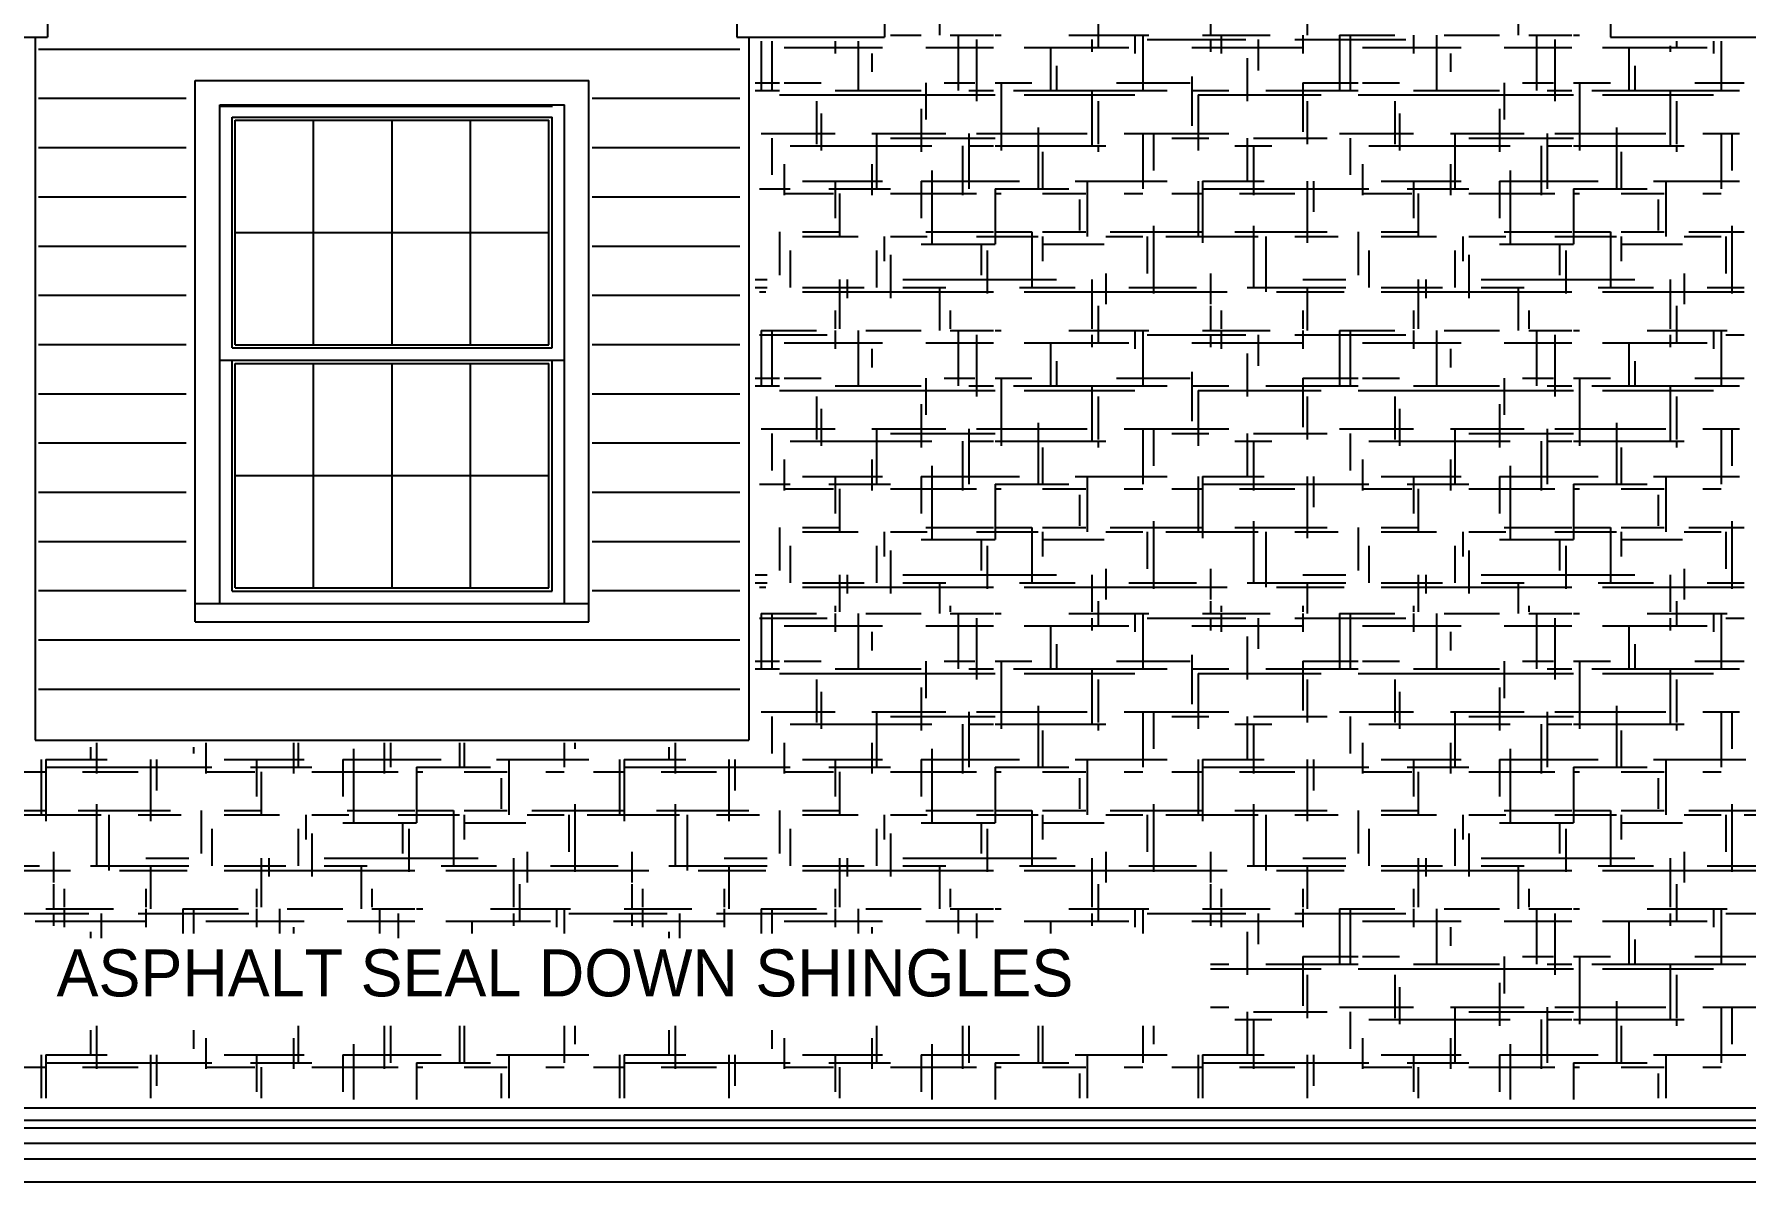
# Model space of a CAD drawing. Extents: x -68 to 403, y -1 to 301.
# Drawn here: x 140.3 to 279.4, y 154.1 to 247.4 of the extents above; entities that cross this region are included whole.
import ezdxf

# ---------------------------------------------------------------- set-up
doc = ezdxf.new("R2010")
doc.units = 0
for name, color, linetype in [('LAYER_12', 12, 'CONTINUOUS'), ('LAYER_14', 14, 'CONTINUOUS'), ('LAYER_15', 15, 'CONTINUOUS'), ('LAYER_2', 2, 'CONTINUOUS')]:
    doc.layers.add(name, color=color, linetype=linetype)

msp = doc.modelspace()

# ---------------------------------------------------------------- linework, layer by layer
at = {"layer": 'LAYER_14'}
for p, q in [((153.38, 199.62), (153.38, 243.62)), ((153.38, 243.62), (185.38, 243.62)), ((185.38, 199.62), (185.38, 243.62)), ((155.38, 201.12), (155.38, 241.62)), ((155.38, 241.62), (183.38, 241.62)), ((156.38, 221.88), (156.38, 240.62)), ((156.38, 240.62), (182.38, 240.62)), ((182.38, 221.88), (182.38, 240.62)), ((183.38, 201.12), (183.38, 241.62)), ((156.62, 222.12), (156.62, 240.38)), ((156.62, 240.38), (182.12, 240.38)), ((163, 222.12), (163, 240.38)), ((169.38, 222.12), (169.38, 240.38)), ((175.75, 222.12), (175.75, 240.38)), ((182.12, 222.12), (182.12, 240.38)), ((156.62, 231.25), (182.12, 231.25)), ((156.38, 221.88), (182.38, 221.88)), ((156.62, 222.12), (182.12, 222.12)), ((155.38, 220.88), (183.38, 220.88)), ((156.38, 202.12), (156.38, 220.88)), ((156.62, 202.38), (156.62, 220.62)), ((156.62, 220.62), (182.12, 220.62)), ((163, 202.38), (163, 220.62)), ((169.38, 202.38), (169.38, 220.62)), ((175.75, 202.38), (175.75, 220.62)), ((182.12, 202.38), (182.12, 220.62)), ((182.38, 202.12), (182.38, 220.88)), ((156.62, 211.5), (182.12, 211.5)), ((156.38, 202.12), (182.38, 202.12)), ((156.62, 202.38), (182.12, 202.38)), ((153.38, 201.12), (185.38, 201.12)), ((153.38, 199.62), (185.38, 199.62))]:
    msp.add_line(p, q, dxfattribs=at)
at = {"layer": 'LAYER_15'}
for p, q in [((213.87, 249.8), (213.87, 247.3)), ((243.74, 249.8), (243.74, 247.3)), ((260.87, 249.8), (260.87, 247.3)), ((226.74, 248.3), (226.74, 247.3)), ((235.87, 248.3), (235.87, 247.3)), ((140.64, 246.16), (164.64, 246.16)), ((164.64, 246.16), (188.64, 246.16)), ((188.64, 246.16), (197.64, 246.16)), ((199.37, 246.8), (199.37, 242.8)), ((200.24, 246.8), (200.24, 242.8)), ((201.24, 246.3), (209.24, 246.3)), ((205.37, 246.8), (205.37, 245.8)), ((207.24, 246.8), (207.24, 242.8)), ((209.87, 247.3), (212.37, 247.3)), ((212.74, 246.3), (218.24, 246.3)), ((214.74, 247.3), (218.24, 247.3)), ((215.37, 247.3), (215.37, 242.8)), ((216.87, 246.93), (216.87, 241.93)), ((218.37, 247.3), (218.87, 247.3)), ((220.74, 246.3), (229.24, 246.3)), ((222.87, 246.3), (222.87, 242.8)), ((224.37, 247.3), (230.87, 247.3)), ((226.24, 246.93), (226.24, 245.93)), ((226.74, 247.3), (226.74, 246.3)), ((229.74, 247.3), (229.74, 245.8)), ((230.37, 247.3), (230.37, 242.8)), ((230.74, 246.93), (238.74, 246.93)), ((234.37, 246.3), (243.37, 246.3)), ((235.24, 247.3), (240.74, 247.3)), ((235.87, 246.93), (235.87, 245.93)), ((236.74, 247.3), (236.74, 245.8)), ((239.74, 246.93), (239.74, 244.43)), ((242.74, 246.93), (251.74, 246.93)), ((243.37, 247.3), (243.37, 245.8)), ((246.37, 247.3), (250.87, 247.3)), ((246.37, 247.3), (246.37, 242.8)), ((247.24, 247.3), (247.24, 242.8)), ((248.24, 246.3), (256.24, 246.3)), ((252.37, 247.3), (252.37, 245.8)), ((254.24, 247.3), (254.24, 242.8)), ((254.87, 247.3), (259.37, 247.3)), ((259.74, 246.3), (265.24, 246.3)), ((261.74, 247.3), (265.24, 247.3)), ((262.37, 247.3), (262.37, 242.8)), ((263.87, 246.93), (263.87, 241.93)), ((265.37, 247.3), (265.87, 247.3)), ((267.74, 246.3), (276.24, 246.3)), ((269.87, 246.3), (269.87, 242.8)), ((273.24, 246.43), (273.24, 245.93)), ((273.74, 246.8), (273.74, 246.3)), ((276.74, 246.8), (276.74, 245.8)), ((277.37, 246.8), (277.37, 242.8)), ((208.37, 245.8), (208.37, 244.3)), ((223.37, 244.8), (223.37, 242.8)), ((238.87, 245.43), (238.87, 241.93)), ((255.37, 245.8), (255.37, 244.3)), ((270.37, 244.8), (270.37, 242.8)), ((198.87, 243.43), (200.87, 243.43)), ((201.24, 243.43), (204.24, 243.43)), ((212.74, 243.43), (212.74, 240.43)), ((214.24, 243.43), (216.74, 243.43)), ((218.37, 243.43), (221.37, 243.43)), ((218.87, 243.43), (218.87, 237.93)), ((228.24, 243.43), (234.24, 243.43)), ((234.37, 243.93), (234.37, 239.93)), ((243.37, 243.43), (247.87, 243.43)), ((243.37, 243.43), (243.37, 239.43)), ((248.24, 243.43), (251.24, 243.43)), ((259.74, 243.43), (259.74, 240.43)), ((261.24, 243.43), (263.74, 243.43)), ((265.37, 243.43), (268.37, 243.43)), ((265.87, 243.43), (265.87, 237.93)), ((275.24, 243.43), (279.24, 243.43)), ((140.64, 242.16), (152.64, 242.16)), ((185.64, 242.16), (188.64, 242.16)), ((188.64, 242.16), (197.64, 242.16)), ((198.87, 242.8), (200.87, 242.8)), ((200.87, 242.43), (218.37, 242.43)), ((205.37, 242.8), (212.37, 242.8)), ((216.24, 242.8), (218.24, 242.8)), ((219.87, 242.8), (232.37, 242.8)), ((220.74, 242.43), (229.74, 242.43)), ((226.24, 242.8), (226.24, 238.3)), ((234.37, 242.8), (237.37, 242.8)), ((234.87, 242.43), (244.87, 242.43)), ((234.87, 242.43), (234.87, 237.93)), ((240.37, 242.8), (247.87, 242.8)), ((247.87, 242.43), (265.37, 242.43)), ((252.37, 242.8), (259.37, 242.8)), ((263.24, 242.8), (265.24, 242.8)), ((266.87, 242.8), (278.87, 242.8)), ((267.74, 242.43), (276.74, 242.43)), ((273.24, 242.8), (273.24, 238.3)), ((155.42, 241.51), (182.42, 241.51)), ((203.87, 241.93), (203.87, 238.43)), ((204.24, 240.93), (204.24, 237.93)), ((212.37, 241.3), (212.37, 237.8)), ((226.74, 241.93), (226.74, 238.43)), ((243.74, 241.93), (243.74, 238.43)), ((250.87, 241.93), (250.87, 238.43)), ((251.24, 240.93), (251.24, 237.93)), ((259.37, 241.3), (259.37, 237.8)), ((273.74, 241.93), (273.74, 238.43)), ((199.37, 239.3), (205.37, 239.3)), ((208.37, 239.3), (214.37, 239.3)), ((208.74, 239.3), (208.74, 234.8)), ((216.24, 239.3), (216.24, 234.8)), ((216.87, 239.3), (218.37, 239.3)), ((218.37, 239.3), (225.87, 239.3)), ((221.87, 239.8), (221.87, 234.8)), ((228.87, 239.3), (237.37, 239.3)), ((230.37, 239.3), (230.37, 234.8)), ((231.24, 239.3), (231.24, 236.3)), ((246.37, 239.3), (252.37, 239.3)), ((255.37, 239.3), (261.37, 239.3)), ((255.74, 239.3), (255.74, 234.8)), ((263.24, 239.3), (263.24, 234.8)), ((263.87, 239.3), (265.37, 239.3)), ((265.37, 239.3), (272.87, 239.3)), ((268.87, 239.8), (268.87, 234.8)), ((275.87, 239.3), (278.87, 239.3)), ((277.37, 239.3), (277.37, 234.8)), ((278.24, 239.3), (278.24, 236.3)), ((140.64, 238.16), (152.64, 238.16)), ((185.64, 238.16), (188.64, 238.16)), ((188.64, 238.16), (197.64, 238.16)), ((200.24, 238.93), (200.24, 235.93)), ((201.74, 238.3), (213.24, 238.3)), ((209.87, 238.93), (218.37, 238.93)), ((215.74, 238.3), (215.74, 234.3)), ((216.24, 238.3), (218.24, 238.3)), ((218.37, 238.3), (227.37, 238.3)), ((222.24, 237.8), (222.24, 234.8)), ((226.74, 238.3), (226.74, 237.8)), ((232.74, 238.93), (235.74, 238.93)), ((237.87, 238.3), (240.87, 238.3)), ((238.87, 238.93), (238.87, 235.43)), ((239.37, 238.93), (245.37, 238.93)), ((239.37, 238.3), (239.37, 234.3)), ((247.24, 238.93), (247.24, 235.93)), ((248.74, 238.3), (260.24, 238.3)), ((256.87, 238.93), (265.37, 238.93)), ((262.74, 238.3), (262.74, 234.3)), ((263.24, 238.3), (265.24, 238.3)), ((265.37, 238.3), (274.37, 238.3)), ((269.24, 237.8), (269.24, 234.8)), ((273.74, 238.3), (273.74, 237.8)), ((201.24, 236.8), (201.24, 234.3)), ((208.37, 236.8), (208.37, 234.3)), ((248.24, 236.8), (248.24, 234.3)), ((255.37, 236.8), (255.37, 234.3)), ((202.74, 235.43), (209.24, 235.43)), ((205.37, 235.43), (205.37, 232.43)), ((212.37, 235.43), (218.37, 235.43)), ((212.37, 235.43), (212.37, 232.43)), ((213.24, 236.3), (213.24, 230.3)), ((218.37, 235.43), (220.37, 235.43)), ((224.87, 235.43), (232.37, 235.43)), ((225.87, 235.43), (225.87, 230.93)), ((234.87, 235.43), (234.87, 230.93)), ((235.24, 235.43), (240.24, 235.43)), ((235.24, 235.43), (235.24, 230.43)), ((243.74, 235.43), (243.74, 230.43)), ((244.24, 235.43), (244.24, 232.93)), ((249.74, 235.43), (256.24, 235.43)), ((252.37, 235.43), (252.37, 232.43)), ((259.37, 235.43), (265.37, 235.43)), ((259.37, 235.43), (259.37, 232.43)), ((260.24, 236.3), (260.24, 230.3)), ((265.37, 235.43), (267.37, 235.43)), ((271.87, 235.43), (278.87, 235.43)), ((272.87, 235.43), (272.87, 230.93)), ((140.64, 234.16), (152.64, 234.16)), ((185.64, 234.16), (188.64, 234.16)), ((188.64, 234.16), (197.64, 234.16)), ((199.24, 234.8), (201.74, 234.8)), ((201.24, 234.43), (205.24, 234.43)), ((204.87, 234.8), (209.87, 234.8)), ((205.74, 234.43), (205.74, 230.93)), ((209.87, 234.43), (216.87, 234.43)), ((218.37, 234.8), (224.37, 234.8)), ((218.37, 234.8), (218.37, 230.3)), ((218.37, 234.43), (218.87, 234.43)), ((222.24, 234.43), (225.74, 234.43)), ((225.24, 233.93), (225.24, 231.43)), ((228.87, 234.43), (230.37, 234.43)), ((232.74, 234.43), (235.24, 234.43)), ((235.24, 234.8), (248.74, 234.8)), ((238.24, 234.43), (242.74, 234.43)), ((248.24, 234.43), (252.24, 234.43)), ((251.87, 234.8), (256.87, 234.8)), ((252.74, 234.43), (252.74, 230.93)), ((256.87, 234.43), (263.87, 234.43)), ((265.37, 234.8), (271.37, 234.8)), ((265.37, 234.8), (265.37, 230.3)), ((265.37, 234.43), (265.87, 234.43)), ((269.24, 234.43), (272.74, 234.43)), ((272.24, 233.93), (272.24, 231.43)), ((275.87, 234.43), (277.37, 234.43)), ((200.87, 231.3), (200.87, 227.8)), ((202.74, 231.3), (205.74, 231.3)), ((202.74, 230.93), (207.24, 230.93)), ((209.37, 230.93), (209.37, 228.93)), ((209.87, 230.93), (212.87, 230.93)), ((212.74, 231.3), (218.24, 231.3)), ((216.87, 230.93), (218.37, 230.93)), ((218.37, 231.3), (221.37, 231.3)), ((218.37, 230.93), (221.87, 230.93)), ((221.37, 231.3), (221.37, 226.8)), ((222.24, 231.3), (225.74, 231.3)), ((222.24, 230.93), (222.24, 228.93)), ((227.37, 230.93), (230.37, 230.93)), ((227.74, 231.3), (235.24, 231.3)), ((230.74, 230.93), (230.74, 227.93)), ((231.24, 231.8), (231.24, 226.3)), ((232.24, 230.93), (239.74, 230.93)), ((237.87, 231.3), (245.37, 231.3)), ((239.37, 231.8), (239.37, 226.8)), ((240.37, 230.93), (240.37, 226.43)), ((242.74, 230.93), (246.24, 230.93)), ((247.87, 231.3), (247.87, 227.8)), ((249.74, 231.3), (252.74, 231.3)), ((249.74, 230.93), (254.24, 230.93)), ((256.37, 230.93), (256.37, 228.93)), ((256.87, 230.93), (259.87, 230.93)), ((259.74, 231.3), (265.24, 231.3)), ((263.87, 230.93), (265.37, 230.93)), ((265.37, 231.3), (268.37, 231.3)), ((265.37, 230.93), (268.87, 230.93)), ((268.37, 231.3), (268.37, 226.8)), ((269.24, 231.3), (272.74, 231.3)), ((269.24, 230.93), (269.24, 228.93)), ((274.37, 230.93), (277.37, 230.93)), ((274.74, 231.3), (279.24, 231.3)), ((277.74, 230.93), (277.74, 227.93)), ((278.24, 231.8), (278.24, 226.3)), ((140.64, 230.16), (152.64, 230.16)), ((140.64, 230.16), (152.64, 230.16)), ((185.64, 230.16), (188.64, 230.16)), ((185.64, 230.16), (188.64, 230.16)), ((188.64, 230.16), (197.64, 230.16)), ((188.64, 230.16), (197.64, 230.16)), ((201.74, 229.8), (201.74, 226.8)), ((208.74, 229.8), (208.74, 226.8)), ((212.37, 230.3), (218.37, 230.3)), ((217.24, 230.3), (217.24, 227.8)), ((217.74, 229.8), (217.74, 226.3)), ((222.24, 230.3), (227.24, 230.3)), ((248.74, 229.8), (248.74, 226.8)), ((255.74, 229.8), (255.74, 226.8)), ((259.37, 230.3), (265.37, 230.3)), ((264.24, 230.3), (264.24, 227.8)), ((264.74, 229.8), (264.74, 226.3)), ((269.24, 230.3), (274.24, 230.3)), ((209.87, 229.43), (209.87, 225.93)), ((256.87, 229.43), (256.87, 225.93)), ((198.87, 227.43), (199.87, 227.43)), ((198.87, 226.8), (199.87, 226.8)), ((202.74, 226.8), (207.74, 226.8)), ((205.74, 227.43), (205.74, 223.43)), ((206.37, 227.43), (206.37, 225.93)), ((210.87, 227.43), (218.37, 227.43)), ((210.87, 226.8), (214.37, 226.8)), ((213.87, 226.8), (213.87, 223.3)), ((218.37, 227.43), (223.37, 227.43)), ((220.37, 226.8), (224.87, 226.8)), ((226.24, 227.43), (226.24, 223.43)), ((227.37, 227.93), (227.37, 225.43)), ((229.24, 226.8), (234.74, 226.8)), ((235.87, 227.93), (235.87, 225.43)), ((238.87, 226.8), (246.87, 226.8)), ((243.37, 227.43), (246.87, 227.43)), ((243.74, 226.8), (243.74, 223.3)), ((249.74, 226.8), (254.74, 226.8)), ((252.74, 227.43), (252.74, 223.43)), ((253.37, 227.43), (253.37, 225.93)), ((257.87, 227.43), (265.37, 227.43)), ((257.87, 226.8), (261.37, 226.8)), ((260.87, 226.8), (260.87, 223.3)), ((265.37, 227.43), (270.37, 227.43)), ((267.37, 226.8), (271.87, 226.8)), ((273.24, 227.43), (273.24, 223.43)), ((274.37, 227.93), (274.37, 225.43)), ((276.24, 226.8), (279.24, 226.8)), ((140.64, 226.16), (152.64, 226.16)), ((185.64, 226.16), (188.64, 226.16)), ((188.64, 226.16), (197.64, 226.16)), ((199.24, 226.43), (199.74, 226.43)), ((202.74, 226.43), (218.24, 226.43)), ((220.74, 226.43), (237.24, 226.43)), ((226.74, 225.3), (226.74, 223.3)), ((235.87, 225.3), (235.87, 223.3)), ((241.24, 226.43), (246.74, 226.43)), ((249.74, 226.43), (265.24, 226.43)), ((267.74, 226.43), (279.24, 226.43)), ((273.74, 225.3), (273.74, 223.3)), ((205.37, 224.93), (205.37, 223.43)), ((214.74, 224.93), (214.74, 223.43)), ((236.74, 224.93), (236.74, 223.43)), ((243.37, 224.93), (243.37, 223.43)), ((252.37, 224.93), (252.37, 223.43)), ((261.74, 224.93), (261.74, 223.43)), ((199.24, 222.93), (204.74, 222.93)), ((199.37, 223.3), (203.87, 223.3)), ((199.37, 223.3), (199.37, 218.8)), ((200.24, 223.3), (200.24, 218.8)), ((205.37, 223.3), (205.37, 221.8)), ((207.24, 223.3), (207.24, 218.8)), ((207.87, 223.3), (212.37, 223.3)), ((214.74, 223.3), (218.24, 223.3)), ((215.37, 223.3), (215.37, 218.8)), ((216.87, 222.93), (216.87, 217.93)), ((218.37, 223.3), (218.87, 223.3)), ((224.37, 223.3), (230.87, 223.3)), ((226.24, 222.93), (226.24, 221.93)), ((226.74, 223.3), (226.74, 222.3)), ((229.74, 223.3), (229.74, 221.8)), ((230.37, 223.3), (230.37, 218.8)), ((230.74, 222.93), (238.74, 222.93)), ((235.24, 223.3), (240.74, 223.3)), ((235.87, 222.93), (235.87, 221.93)), ((236.74, 223.3), (236.74, 221.8)), ((239.74, 222.93), (239.74, 220.43)), ((242.74, 222.93), (251.74, 222.93)), ((243.37, 223.3), (243.37, 221.8)), ((246.37, 223.3), (250.87, 223.3)), ((246.37, 223.3), (246.37, 218.8)), ((247.24, 223.3), (247.24, 218.8)), ((252.37, 223.3), (252.37, 221.8)), ((254.24, 223.3), (254.24, 218.8)), ((254.87, 223.3), (259.37, 223.3)), ((261.74, 223.3), (265.24, 223.3)), ((262.37, 223.3), (262.37, 218.8)), ((263.87, 222.93), (263.87, 217.93)), ((265.37, 223.3), (265.87, 223.3)), ((271.37, 223.3), (277.87, 223.3)), ((273.24, 222.93), (273.24, 221.93)), ((273.74, 223.3), (273.74, 222.3)), ((276.74, 223.3), (276.74, 221.8)), ((277.37, 223.3), (277.37, 218.8)), ((277.74, 222.93), (279.24, 222.93)), ((140.64, 222.16), (152.64, 222.16)), ((185.64, 222.16), (188.64, 222.16)), ((188.64, 222.16), (197.64, 222.16)), ((201.24, 222.3), (209.24, 222.3)), ((208.37, 221.8), (208.37, 220.3)), ((212.74, 222.3), (218.24, 222.3)), ((220.74, 222.3), (229.24, 222.3)), ((222.87, 222.3), (222.87, 218.8)), ((234.37, 222.3), (243.37, 222.3)), ((238.87, 221.43), (238.87, 217.93)), ((248.24, 222.3), (256.24, 222.3)), ((255.37, 221.8), (255.37, 220.3)), ((259.74, 222.3), (265.24, 222.3)), ((267.74, 222.3), (276.24, 222.3)), ((269.87, 222.3), (269.87, 218.8)), ((223.37, 220.8), (223.37, 218.8)), ((234.37, 219.93), (234.37, 215.93)), ((270.37, 220.8), (270.37, 218.8)), ((198.87, 219.43), (200.87, 219.43)), ((198.87, 218.8), (200.87, 218.8)), ((200.87, 218.43), (218.37, 218.43)), ((201.24, 219.43), (204.24, 219.43)), ((205.37, 218.8), (212.37, 218.8)), ((212.74, 219.43), (212.74, 216.43)), ((214.24, 219.43), (216.74, 219.43)), ((216.24, 218.8), (218.24, 218.8)), ((218.37, 219.43), (221.37, 219.43)), ((218.87, 219.43), (218.87, 213.93)), ((219.87, 218.8), (232.37, 218.8)), ((220.74, 218.43), (229.74, 218.43)), ((226.24, 218.8), (226.24, 214.3)), ((228.24, 219.43), (234.24, 219.43)), ((234.37, 218.8), (237.37, 218.8)), ((234.87, 218.43), (244.87, 218.43)), ((234.87, 218.43), (234.87, 213.93)), ((240.37, 218.8), (247.87, 218.8)), ((243.37, 219.43), (247.87, 219.43)), ((243.37, 219.43), (243.37, 215.43)), ((247.87, 218.43), (265.37, 218.43)), ((248.24, 219.43), (251.24, 219.43)), ((252.37, 218.8), (259.37, 218.8)), ((259.74, 219.43), (259.74, 216.43)), ((261.24, 219.43), (263.74, 219.43)), ((263.24, 218.8), (265.24, 218.8)), ((265.37, 219.43), (268.37, 219.43)), ((265.87, 219.43), (265.87, 213.93)), ((266.87, 218.8), (278.87, 218.8)), ((267.74, 218.43), (276.74, 218.43)), ((273.24, 218.8), (273.24, 214.3)), ((275.24, 219.43), (279.24, 219.43)), ((140.64, 218.16), (152.64, 218.16)), ((185.64, 218.16), (188.64, 218.16)), ((188.64, 218.16), (197.64, 218.16)), ((203.87, 217.93), (203.87, 214.43)), ((212.37, 217.3), (212.37, 213.8)), ((226.74, 217.93), (226.74, 214.43)), ((243.74, 217.93), (243.74, 214.43)), ((250.87, 217.93), (250.87, 214.43)), ((259.37, 217.3), (259.37, 213.8)), ((273.74, 217.93), (273.74, 214.43)), ((204.24, 216.93), (204.24, 213.93)), ((221.87, 215.8), (221.87, 210.8)), ((251.24, 216.93), (251.24, 213.93)), ((268.87, 215.8), (268.87, 210.8)), ((140.64, 214.16), (152.64, 214.16)), ((185.64, 214.16), (188.64, 214.16)), ((188.64, 214.16), (197.64, 214.16)), ((199.37, 215.3), (205.37, 215.3)), ((200.24, 214.93), (200.24, 211.93)), ((201.74, 214.3), (213.24, 214.3)), ((208.37, 215.3), (214.37, 215.3)), ((208.74, 215.3), (208.74, 210.8)), ((209.87, 214.93), (218.37, 214.93)), ((215.74, 214.3), (215.74, 210.3)), ((216.24, 215.3), (216.24, 210.8)), ((216.24, 214.3), (218.24, 214.3)), ((216.87, 215.3), (218.37, 215.3)), ((218.37, 215.3), (225.87, 215.3)), ((218.37, 214.3), (227.37, 214.3)), ((226.74, 214.3), (226.74, 213.8)), ((228.87, 215.3), (237.37, 215.3)), ((230.37, 215.3), (230.37, 210.8)), ((231.24, 215.3), (231.24, 212.3)), ((232.74, 214.93), (235.74, 214.93)), ((237.87, 214.3), (240.87, 214.3)), ((238.87, 214.93), (238.87, 211.43)), ((239.37, 214.93), (245.37, 214.93)), ((239.37, 214.3), (239.37, 210.3)), ((246.37, 215.3), (252.37, 215.3)), ((247.24, 214.93), (247.24, 211.93)), ((248.74, 214.3), (260.24, 214.3)), ((255.37, 215.3), (261.37, 215.3)), ((255.74, 215.3), (255.74, 210.8)), ((256.87, 214.93), (265.37, 214.93)), ((262.74, 214.3), (262.74, 210.3)), ((263.24, 215.3), (263.24, 210.8)), ((263.24, 214.3), (265.24, 214.3)), ((263.87, 215.3), (265.37, 215.3)), ((265.37, 215.3), (272.87, 215.3)), ((265.37, 214.3), (274.37, 214.3)), ((273.74, 214.3), (273.74, 213.8)), ((275.87, 215.3), (278.87, 215.3)), ((277.37, 215.3), (277.37, 210.8)), ((278.24, 215.3), (278.24, 212.3)), ((201.24, 212.8), (201.24, 210.3)), ((208.37, 212.8), (208.37, 210.3)), ((222.24, 213.8), (222.24, 210.8)), ((248.24, 212.8), (248.24, 210.3)), ((255.37, 212.8), (255.37, 210.3)), ((269.24, 213.8), (269.24, 210.8)), ((202.74, 211.43), (209.24, 211.43)), ((205.37, 211.43), (205.37, 208.43)), ((212.37, 211.43), (218.37, 211.43)), ((212.37, 211.43), (212.37, 208.43)), ((213.24, 212.3), (213.24, 206.3)), ((218.37, 211.43), (220.37, 211.43)), ((224.87, 211.43), (232.37, 211.43)), ((225.87, 211.43), (225.87, 206.93)), ((234.87, 211.43), (234.87, 206.93)), ((235.24, 211.43), (240.24, 211.43)), ((235.24, 211.43), (235.24, 206.43)), ((243.74, 211.43), (243.74, 206.43)), ((244.24, 211.43), (244.24, 208.93)), ((249.74, 211.43), (256.24, 211.43)), ((252.37, 211.43), (252.37, 208.43)), ((259.37, 211.43), (265.37, 211.43)), ((259.37, 211.43), (259.37, 208.43)), ((260.24, 212.3), (260.24, 206.3)), ((265.37, 211.43), (267.37, 211.43)), ((271.87, 211.43), (278.87, 211.43)), ((272.87, 211.43), (272.87, 206.93)), ((140.64, 210.16), (152.64, 210.16)), ((185.64, 210.16), (188.64, 210.16)), ((188.64, 210.16), (197.64, 210.16)), ((199.24, 210.8), (201.74, 210.8)), ((201.24, 210.43), (205.24, 210.43)), ((204.87, 210.8), (209.87, 210.8)), ((205.74, 210.43), (205.74, 206.93)), ((209.87, 210.43), (216.87, 210.43)), ((218.37, 210.8), (224.37, 210.8)), ((218.37, 210.8), (218.37, 206.3)), ((218.37, 210.43), (218.87, 210.43)), ((222.24, 210.43), (225.74, 210.43)), ((228.87, 210.43), (230.37, 210.43)), ((232.74, 210.43), (235.24, 210.43)), ((235.24, 210.8), (248.74, 210.8)), ((238.24, 210.43), (242.74, 210.43)), ((248.24, 210.43), (252.24, 210.43)), ((251.87, 210.8), (256.87, 210.8)), ((252.74, 210.43), (252.74, 206.93)), ((256.87, 210.43), (263.87, 210.43)), ((265.37, 210.8), (271.37, 210.8)), ((265.37, 210.8), (265.37, 206.3)), ((265.37, 210.43), (265.87, 210.43)), ((269.24, 210.43), (272.74, 210.43)), ((275.87, 210.43), (277.37, 210.43)), ((225.24, 209.93), (225.24, 207.43)), ((272.24, 209.93), (272.24, 207.43)), ((200.87, 207.3), (200.87, 203.8)), ((202.74, 207.3), (205.74, 207.3)), ((212.74, 207.3), (218.24, 207.3)), ((218.37, 207.3), (221.37, 207.3)), ((221.37, 207.3), (221.37, 202.8)), ((222.24, 207.3), (225.74, 207.3)), ((227.74, 207.3), (235.24, 207.3)), ((231.24, 207.8), (231.24, 202.3)), ((237.87, 207.3), (245.37, 207.3)), ((239.37, 207.8), (239.37, 202.8)), ((247.87, 207.3), (247.87, 203.8)), ((249.74, 207.3), (252.74, 207.3)), ((259.74, 207.3), (265.24, 207.3)), ((265.37, 207.3), (268.37, 207.3)), ((268.37, 207.3), (268.37, 202.8)), ((269.24, 207.3), (272.74, 207.3)), ((274.74, 207.3), (279.24, 207.3)), ((278.24, 207.8), (278.24, 202.3)), ((140.64, 206.16), (152.64, 206.16)), ((140.64, 206.16), (152.64, 206.16)), ((185.64, 206.16), (188.64, 206.16)), ((185.64, 206.16), (188.64, 206.16)), ((188.64, 206.16), (197.64, 206.16)), ((188.64, 206.16), (197.64, 206.16)), ((202.74, 206.93), (207.24, 206.93)), ((209.37, 206.93), (209.37, 204.93)), ((209.87, 206.93), (212.87, 206.93)), ((212.37, 206.3), (218.37, 206.3)), ((216.87, 206.93), (218.37, 206.93)), ((217.24, 206.3), (217.24, 203.8)), ((218.37, 206.93), (221.87, 206.93)), ((222.24, 206.93), (222.24, 204.93)), ((222.24, 206.3), (227.24, 206.3)), ((227.37, 206.93), (230.37, 206.93)), ((230.74, 206.93), (230.74, 203.93)), ((232.24, 206.93), (239.74, 206.93)), ((240.37, 206.93), (240.37, 202.43)), ((242.74, 206.93), (246.24, 206.93)), ((249.74, 206.93), (254.24, 206.93)), ((256.37, 206.93), (256.37, 204.93)), ((256.87, 206.93), (259.87, 206.93)), ((259.37, 206.3), (265.37, 206.3)), ((263.87, 206.93), (265.37, 206.93)), ((264.24, 206.3), (264.24, 203.8)), ((265.37, 206.93), (268.87, 206.93)), ((269.24, 206.93), (269.24, 204.93)), ((269.24, 206.3), (274.24, 206.3)), ((274.37, 206.93), (277.37, 206.93)), ((277.74, 206.93), (277.74, 203.93)), ((201.74, 205.8), (201.74, 202.8)), ((208.74, 205.8), (208.74, 202.8)), ((209.87, 205.43), (209.87, 201.93)), ((217.74, 205.8), (217.74, 202.3)), ((248.74, 205.8), (248.74, 202.8)), ((255.74, 205.8), (255.74, 202.8)), ((256.87, 205.43), (256.87, 201.93)), ((264.74, 205.8), (264.74, 202.3)), ((198.87, 203.43), (199.87, 203.43)), ((205.74, 203.43), (205.74, 200.43)), ((206.37, 203.43), (206.37, 201.93)), ((210.87, 203.43), (218.37, 203.43)), ((218.37, 203.43), (223.37, 203.43)), ((226.24, 203.43), (226.24, 200.43)), ((227.37, 203.93), (227.37, 201.43)), ((235.87, 203.93), (235.87, 201.43)), ((243.37, 203.43), (246.87, 203.43)), ((252.74, 203.43), (252.74, 200.43)), ((253.37, 203.43), (253.37, 201.93)), ((257.87, 203.43), (265.37, 203.43)), ((265.37, 203.43), (270.37, 203.43)), ((273.24, 203.43), (273.24, 200.43)), ((274.37, 203.93), (274.37, 201.43)), ((140.64, 202.16), (152.64, 202.16)), ((185.64, 202.16), (188.64, 202.16)), ((188.64, 202.16), (197.64, 202.16)), ((198.87, 202.8), (199.87, 202.8)), ((199.24, 202.43), (199.74, 202.43)), ((202.74, 202.8), (207.74, 202.8)), ((202.74, 202.43), (218.24, 202.43)), ((210.87, 202.8), (214.37, 202.8)), ((213.87, 202.8), (213.87, 200.3)), ((220.37, 202.8), (224.87, 202.8)), ((220.74, 202.43), (237.24, 202.43)), ((229.24, 202.8), (234.74, 202.8)), ((238.87, 202.8), (246.87, 202.8)), ((241.24, 202.43), (246.74, 202.43)), ((243.74, 202.8), (243.74, 200.3)), ((249.74, 202.8), (254.74, 202.8)), ((249.74, 202.43), (265.24, 202.43)), ((257.87, 202.8), (261.37, 202.8)), ((260.87, 202.8), (260.87, 200.3)), ((267.37, 202.8), (271.87, 202.8)), ((267.74, 202.43), (279.24, 202.43)), ((276.24, 202.8), (279.24, 202.8)), ((199.37, 200.3), (203.87, 200.3)), ((199.37, 200.3), (199.37, 195.8)), ((200.24, 200.3), (200.24, 195.8)), ((205.37, 200.93), (205.37, 200.43)), ((205.37, 200.3), (205.37, 198.8)), ((207.24, 200.3), (207.24, 195.8)), ((207.87, 200.3), (212.37, 200.3)), ((214.74, 200.93), (214.74, 200.43)), ((214.74, 200.3), (218.24, 200.3)), ((215.37, 200.3), (215.37, 195.8)), ((218.37, 200.3), (218.87, 200.3)), ((224.37, 200.3), (230.87, 200.3)), ((226.74, 201.3), (226.74, 200.3)), ((226.74, 200.3), (226.74, 199.3)), ((229.74, 200.3), (229.74, 198.8)), ((230.37, 200.3), (230.37, 195.8)), ((235.24, 200.3), (240.74, 200.3)), ((235.87, 201.3), (235.87, 200.3)), ((236.74, 200.93), (236.74, 200.43)), ((236.74, 200.3), (236.74, 198.8)), ((243.37, 200.93), (243.37, 200.43)), ((243.37, 200.3), (243.37, 198.8)), ((246.37, 200.3), (250.87, 200.3)), ((246.37, 200.3), (246.37, 195.8)), ((247.24, 200.3), (247.24, 195.8)), ((252.37, 200.93), (252.37, 200.43)), ((252.37, 200.3), (252.37, 198.8)), ((254.24, 200.3), (254.24, 195.8)), ((254.87, 200.3), (259.37, 200.3)), ((261.74, 200.93), (261.74, 200.43)), ((261.74, 200.3), (265.24, 200.3)), ((262.37, 200.3), (262.37, 195.8)), ((265.37, 200.3), (265.87, 200.3)), ((271.37, 200.3), (277.87, 200.3)), ((273.74, 201.3), (273.74, 200.3)), ((273.74, 200.3), (273.74, 199.3)), ((276.74, 200.3), (276.74, 198.8)), ((277.37, 200.3), (277.37, 195.8)), ((199.24, 199.93), (204.74, 199.93)), ((201.24, 199.3), (209.24, 199.3)), ((212.74, 199.3), (218.24, 199.3)), ((216.87, 199.93), (216.87, 194.93)), ((220.74, 199.3), (229.24, 199.3)), ((222.87, 199.3), (222.87, 195.8)), ((226.24, 199.93), (226.24, 198.93)), ((230.74, 199.93), (238.74, 199.93)), ((234.37, 199.3), (243.37, 199.3)), ((235.87, 199.93), (235.87, 198.93)), ((239.74, 199.93), (239.74, 197.43)), ((242.74, 199.93), (251.74, 199.93)), ((248.24, 199.3), (256.24, 199.3)), ((259.74, 199.3), (265.24, 199.3)), ((263.87, 199.93), (263.87, 194.93)), ((267.74, 199.3), (276.24, 199.3)), ((269.87, 199.3), (269.87, 195.8)), ((273.24, 199.93), (273.24, 198.93)), ((277.74, 199.93), (279.24, 199.93)), ((140.64, 198.16), (164.64, 198.16)), ((164.64, 198.16), (188.64, 198.16)), ((188.64, 198.16), (197.64, 198.16)), ((208.37, 198.8), (208.37, 197.3)), ((223.37, 197.8), (223.37, 195.8)), ((238.87, 198.43), (238.87, 194.93)), ((255.37, 198.8), (255.37, 197.3)), ((270.37, 197.8), (270.37, 195.8)), ((198.87, 196.43), (200.87, 196.43)), ((201.24, 196.43), (204.24, 196.43)), ((212.74, 196.43), (212.74, 193.43)), ((214.24, 196.43), (216.74, 196.43)), ((218.37, 196.43), (221.37, 196.43)), ((218.87, 196.43), (218.87, 190.93)), ((228.24, 196.43), (234.24, 196.43)), ((234.37, 196.93), (234.37, 192.93)), ((243.37, 196.43), (247.87, 196.43)), ((243.37, 196.43), (243.37, 192.43)), ((248.24, 196.43), (251.24, 196.43)), ((259.74, 196.43), (259.74, 193.43)), ((261.24, 196.43), (263.74, 196.43)), ((265.37, 196.43), (268.37, 196.43)), ((265.87, 196.43), (265.87, 190.93)), ((275.24, 196.43), (279.24, 196.43)), ((198.87, 195.8), (200.87, 195.8)), ((200.87, 195.43), (218.37, 195.43)), ((203.87, 194.93), (203.87, 191.43)), ((205.37, 195.8), (212.37, 195.8)), ((216.24, 195.8), (218.24, 195.8)), ((219.87, 195.8), (232.37, 195.8)), ((220.74, 195.43), (229.74, 195.43)), ((226.24, 195.8), (226.24, 191.3)), ((226.74, 194.93), (226.74, 191.43)), ((234.37, 195.8), (237.37, 195.8)), ((234.87, 195.43), (244.87, 195.43)), ((234.87, 195.43), (234.87, 190.93)), ((240.37, 195.8), (247.87, 195.8)), ((243.74, 194.93), (243.74, 191.43)), ((247.87, 195.43), (265.37, 195.43)), ((250.87, 194.93), (250.87, 191.43)), ((252.37, 195.8), (259.37, 195.8)), ((263.24, 195.8), (265.24, 195.8)), ((266.87, 195.8), (278.87, 195.8)), ((267.74, 195.43), (276.74, 195.43)), ((273.24, 195.8), (273.24, 191.3)), ((273.74, 194.93), (273.74, 191.43)), ((140.64, 194.16), (164.64, 194.16)), ((164.64, 194.16), (188.64, 194.16)), ((188.64, 194.16), (197.64, 194.16)), ((204.24, 193.93), (204.24, 190.93)), ((212.37, 194.3), (212.37, 190.8)), ((251.24, 193.93), (251.24, 190.93)), ((259.37, 194.3), (259.37, 190.8)), ((199.37, 192.3), (205.37, 192.3)), ((200.24, 191.93), (200.24, 188.93)), ((208.37, 192.3), (214.37, 192.3)), ((208.74, 192.3), (208.74, 187.8)), ((209.87, 191.93), (218.37, 191.93)), ((216.24, 192.3), (216.24, 187.8)), ((216.87, 192.3), (218.37, 192.3)), ((218.37, 192.3), (225.87, 192.3)), ((221.87, 192.8), (221.87, 187.8)), ((228.87, 192.3), (237.37, 192.3)), ((230.37, 192.3), (230.37, 187.8)), ((231.24, 192.3), (231.24, 189.3)), ((232.74, 191.93), (235.74, 191.93)), ((238.87, 191.93), (238.87, 188.43)), ((239.37, 191.93), (245.37, 191.93)), ((246.37, 192.3), (252.37, 192.3)), ((247.24, 191.93), (247.24, 188.93)), ((255.37, 192.3), (261.37, 192.3)), ((255.74, 192.3), (255.74, 187.8)), ((256.87, 191.93), (265.37, 191.93)), ((263.24, 192.3), (263.24, 187.8)), ((263.87, 192.3), (265.37, 192.3)), ((265.37, 192.3), (272.87, 192.3)), ((268.87, 192.8), (268.87, 187.8)), ((275.87, 192.3), (278.87, 192.3)), ((277.37, 192.3), (277.37, 187.8)), ((278.24, 192.3), (278.24, 189.3)), ((201.74, 191.3), (213.24, 191.3)), ((215.74, 191.3), (215.74, 187.3)), ((216.24, 191.3), (218.24, 191.3)), ((218.37, 191.3), (227.37, 191.3)), ((222.24, 190.8), (222.24, 187.8)), ((226.74, 191.3), (226.74, 190.8)), ((237.87, 191.3), (240.87, 191.3)), ((239.37, 191.3), (239.37, 187.3)), ((248.74, 191.3), (260.24, 191.3)), ((262.74, 191.3), (262.74, 187.3)), ((263.24, 191.3), (265.24, 191.3)), ((265.37, 191.3), (274.37, 191.3)), ((269.24, 190.8), (269.24, 187.8)), ((273.74, 191.3), (273.74, 190.8)), ((144.87, 189.43), (144.87, 188.43)), ((145.37, 189.8), (145.37, 187.3)), ((153.24, 189.43), (153.24, 188.93)), ((154.24, 189.8), (154.24, 187.3)), ((161.37, 189.8), (161.37, 187.3)), ((161.74, 189.8), (161.74, 187.8)), ((166.24, 189.3), (166.24, 183.3)), ((168.74, 189.8), (168.74, 187.3)), ((169.24, 189.8), (169.24, 187.8)), ((174.87, 189.8), (174.87, 187.8)), ((175.24, 189.8), (175.24, 187.8)), ((183.37, 189.8), (183.37, 187.8)), ((184.24, 189.8), (184.24, 189.3)), ((191.87, 189.43), (191.87, 188.43)), ((192.37, 189.8), (192.37, 187.3)), ((201.24, 189.8), (201.24, 187.3)), ((208.37, 189.8), (208.37, 187.3)), ((213.24, 189.3), (213.24, 183.3)), ((248.24, 189.8), (248.24, 187.3)), ((255.37, 189.8), (255.37, 187.3)), ((260.24, 189.3), (260.24, 183.3)), ((140.87, 188.43), (140.87, 183.93)), ((141.24, 188.43), (146.24, 188.43)), ((141.24, 188.43), (141.24, 183.43)), ((141.24, 187.8), (154.74, 187.8)), ((149.74, 188.43), (149.74, 183.43)), ((150.24, 188.43), (150.24, 185.93)), ((155.74, 188.43), (162.24, 188.43)), ((157.87, 187.8), (162.87, 187.8)), ((158.37, 188.43), (158.37, 185.43)), ((165.37, 188.43), (171.37, 188.43)), ((165.37, 188.43), (165.37, 185.43)), ((171.37, 188.43), (173.37, 188.43)), ((171.37, 187.8), (177.37, 187.8)), ((171.37, 187.8), (171.37, 183.3)), ((177.87, 188.43), (185.37, 188.43)), ((178.87, 188.43), (178.87, 183.93)), ((187.87, 188.43), (187.87, 183.93)), ((188.24, 188.43), (193.24, 188.43)), ((188.24, 188.43), (188.24, 183.43)), ((188.24, 187.8), (201.74, 187.8)), ((196.74, 188.43), (196.74, 183.43)), ((197.24, 188.43), (197.24, 185.93)), ((202.74, 188.43), (209.24, 188.43)), ((204.87, 187.8), (209.87, 187.8)), ((205.37, 188.43), (205.37, 185.43)), ((212.37, 188.43), (218.37, 188.43)), ((212.37, 188.43), (212.37, 185.43)), ((218.37, 188.43), (220.37, 188.43)), ((218.37, 187.8), (224.37, 187.8)), ((218.37, 187.8), (218.37, 183.3)), ((224.87, 188.43), (232.37, 188.43)), ((225.87, 188.43), (225.87, 183.93)), ((234.87, 188.43), (234.87, 183.93)), ((235.24, 188.43), (240.24, 188.43)), ((235.24, 188.43), (235.24, 183.43)), ((235.24, 187.8), (248.74, 187.8)), ((243.74, 188.43), (243.74, 183.43)), ((244.24, 188.43), (244.24, 185.93)), ((249.74, 188.43), (256.24, 188.43)), ((251.87, 187.8), (256.87, 187.8)), ((252.37, 188.43), (252.37, 185.43)), ((259.37, 188.43), (265.37, 188.43)), ((259.37, 188.43), (259.37, 185.43)), ((265.37, 188.43), (267.37, 188.43)), ((265.37, 187.8), (271.37, 187.8)), ((265.37, 187.8), (265.37, 183.3)), ((271.87, 188.43), (279.37, 188.43)), ((272.87, 188.43), (272.87, 183.93)), ((138.74, 187.43), (141.24, 187.43)), ((144.24, 187.43), (148.74, 187.43)), ((154.24, 187.43), (158.24, 187.43)), ((158.74, 187.43), (158.74, 183.93)), ((162.87, 187.43), (169.87, 187.43)), ((171.37, 187.43), (171.87, 187.43)), ((175.24, 187.43), (178.74, 187.43)), ((178.24, 186.93), (178.24, 184.43)), ((181.87, 187.43), (183.37, 187.43)), ((185.74, 187.43), (188.24, 187.43)), ((191.24, 187.43), (195.74, 187.43)), ((201.24, 187.43), (205.24, 187.43)), ((205.74, 187.43), (205.74, 183.93)), ((209.87, 187.43), (216.87, 187.43)), ((218.37, 187.43), (218.87, 187.43)), ((222.24, 187.43), (225.74, 187.43)), ((225.24, 186.93), (225.24, 184.43)), ((228.87, 187.43), (230.37, 187.43)), ((232.74, 187.43), (235.24, 187.43)), ((238.24, 187.43), (242.74, 187.43)), ((248.24, 187.43), (252.24, 187.43)), ((252.74, 187.43), (252.74, 183.93)), ((256.87, 187.43), (263.87, 187.43)), ((265.37, 187.43), (265.87, 187.43)), ((269.24, 187.43), (272.74, 187.43)), ((272.24, 186.93), (272.24, 184.43)), ((275.87, 187.43), (277.37, 187.43)), ((133.74, 184.3), (141.24, 184.3)), ((138.24, 183.93), (145.74, 183.93)), ((143.87, 184.3), (151.37, 184.3)), ((145.37, 184.8), (145.37, 179.8)), ((146.37, 183.93), (146.37, 179.43)), ((148.74, 183.93), (152.24, 183.93)), ((153.87, 184.3), (153.87, 180.8)), ((155.74, 184.3), (158.74, 184.3)), ((155.74, 183.93), (160.24, 183.93)), ((162.37, 183.93), (162.37, 181.93)), ((162.87, 183.93), (165.87, 183.93)), ((165.74, 184.3), (171.24, 184.3)), ((169.87, 183.93), (171.37, 183.93)), ((171.37, 184.3), (174.37, 184.3)), ((171.37, 183.93), (174.87, 183.93)), ((174.37, 184.3), (174.37, 179.8)), ((175.24, 184.3), (178.74, 184.3)), ((175.24, 183.93), (175.24, 181.93)), ((180.37, 183.93), (183.37, 183.93)), ((180.74, 184.3), (188.24, 184.3)), ((183.74, 183.93), (183.74, 180.93)), ((184.24, 184.8), (184.24, 179.3)), ((185.24, 183.93), (192.74, 183.93)), ((190.87, 184.3), (198.37, 184.3)), ((192.37, 184.8), (192.37, 179.8)), ((193.37, 183.93), (193.37, 179.43)), ((195.74, 183.93), (199.24, 183.93)), ((200.87, 184.3), (200.87, 180.8)), ((202.74, 184.3), (205.74, 184.3)), ((202.74, 183.93), (207.24, 183.93)), ((209.37, 183.93), (209.37, 181.93)), ((209.87, 183.93), (212.87, 183.93)), ((212.74, 184.3), (218.24, 184.3)), ((216.87, 183.93), (218.37, 183.93)), ((218.37, 184.3), (221.37, 184.3)), ((218.37, 183.93), (221.87, 183.93)), ((221.37, 184.3), (221.37, 179.8)), ((222.24, 184.3), (225.74, 184.3)), ((222.24, 183.93), (222.24, 181.93)), ((227.37, 183.93), (230.37, 183.93)), ((227.74, 184.3), (235.24, 184.3)), ((230.74, 183.93), (230.74, 180.93)), ((231.24, 184.8), (231.24, 179.3)), ((232.24, 183.93), (239.74, 183.93)), ((237.87, 184.3), (245.37, 184.3)), ((239.37, 184.8), (239.37, 179.8)), ((240.37, 183.93), (240.37, 179.43)), ((242.74, 183.93), (246.24, 183.93)), ((247.87, 184.3), (247.87, 180.8)), ((249.74, 184.3), (252.74, 184.3)), ((249.74, 183.93), (254.24, 183.93)), ((256.37, 183.93), (256.37, 181.93)), ((256.87, 183.93), (259.87, 183.93)), ((259.74, 184.3), (265.24, 184.3)), ((263.87, 183.93), (265.37, 183.93)), ((265.37, 184.3), (268.37, 184.3)), ((265.37, 183.93), (268.87, 183.93)), ((268.37, 184.3), (268.37, 179.8)), ((269.24, 184.3), (272.74, 184.3)), ((269.24, 183.93), (269.24, 181.93)), ((274.37, 183.93), (277.37, 183.93)), ((274.74, 184.3), (282.24, 184.3)), ((277.74, 183.93), (277.74, 180.93)), ((278.24, 184.8), (278.24, 179.3)), ((279.24, 183.93), (286.74, 183.93)), ((154.74, 182.8), (154.74, 179.8)), ((161.74, 182.8), (161.74, 179.8)), ((162.87, 182.43), (162.87, 178.93)), ((165.37, 183.3), (171.37, 183.3)), ((170.24, 183.3), (170.24, 180.8)), ((170.74, 182.8), (170.74, 179.3)), ((175.24, 183.3), (180.24, 183.3)), ((201.74, 182.8), (201.74, 179.8)), ((208.74, 182.8), (208.74, 179.8)), ((209.87, 182.43), (209.87, 178.93)), ((212.37, 183.3), (218.37, 183.3)), ((217.24, 183.3), (217.24, 180.8)), ((217.74, 182.8), (217.74, 179.3)), ((222.24, 183.3), (227.24, 183.3)), ((248.74, 182.8), (248.74, 179.8)), ((255.74, 182.8), (255.74, 179.8)), ((256.87, 182.43), (256.87, 178.93)), ((259.37, 183.3), (265.37, 183.3)), ((264.24, 183.3), (264.24, 180.8)), ((264.74, 182.8), (264.74, 179.3)), ((269.24, 183.3), (274.24, 183.3)), ((141.87, 180.93), (141.87, 178.43)), ((180.37, 180.93), (180.37, 178.43)), ((188.87, 180.93), (188.87, 178.43)), ((227.37, 180.93), (227.37, 178.43)), ((235.87, 180.93), (235.87, 178.43)), ((274.37, 180.93), (274.37, 178.43)), ((126.74, 179.43), (143.24, 179.43)), ((135.24, 179.8), (140.74, 179.8)), ((144.87, 179.8), (152.87, 179.8)), ((147.24, 179.43), (152.74, 179.43)), ((149.37, 180.43), (152.87, 180.43)), ((149.74, 179.8), (149.74, 176.3)), ((155.74, 179.8), (160.74, 179.8)), ((155.74, 179.43), (171.24, 179.43)), ((158.74, 180.43), (158.74, 176.43)), ((159.37, 180.43), (159.37, 178.93)), ((163.87, 180.43), (171.37, 180.43)), ((163.87, 179.8), (167.37, 179.8)), ((166.87, 179.8), (166.87, 176.3)), ((171.37, 180.43), (176.37, 180.43)), ((173.37, 179.8), (177.87, 179.8)), ((173.74, 179.43), (190.24, 179.43)), ((179.24, 180.43), (179.24, 176.43)), ((182.24, 179.8), (187.74, 179.8)), ((191.87, 179.8), (199.87, 179.8)), ((194.24, 179.43), (199.74, 179.43)), ((196.37, 180.43), (199.87, 180.43)), ((196.74, 179.8), (196.74, 176.3)), ((202.74, 179.8), (207.74, 179.8)), ((202.74, 179.43), (218.24, 179.43)), ((205.74, 180.43), (205.74, 176.43)), ((206.37, 180.43), (206.37, 178.93)), ((210.87, 180.43), (218.37, 180.43)), ((210.87, 179.8), (214.37, 179.8)), ((213.87, 179.8), (213.87, 176.3)), ((218.37, 180.43), (223.37, 180.43)), ((220.37, 179.8), (224.87, 179.8)), ((220.74, 179.43), (237.24, 179.43)), ((226.24, 180.43), (226.24, 176.43)), ((229.24, 179.8), (234.74, 179.8)), ((238.87, 179.8), (246.87, 179.8)), ((241.24, 179.43), (246.74, 179.43)), ((243.37, 180.43), (246.87, 180.43)), ((243.74, 179.8), (243.74, 176.3)), ((249.74, 179.8), (254.74, 179.8)), ((249.74, 179.43), (265.24, 179.43)), ((252.74, 180.43), (252.74, 176.43)), ((253.37, 180.43), (253.37, 178.93)), ((257.87, 180.43), (265.37, 180.43)), ((257.87, 179.8), (261.37, 179.8)), ((260.87, 179.8), (260.87, 176.3)), ((265.37, 180.43), (270.37, 180.43)), ((267.37, 179.8), (271.87, 179.8)), ((267.74, 179.43), (284.24, 179.43)), ((273.24, 180.43), (273.24, 176.43)), ((276.24, 179.8), (281.74, 179.8)), ((141.87, 178.3), (141.87, 176.3)), ((179.74, 178.3), (179.74, 176.3)), ((188.87, 178.3), (188.87, 176.3)), ((226.74, 178.3), (226.74, 176.3)), ((235.87, 178.3), (235.87, 176.3)), ((273.74, 178.3), (273.74, 176.3)), ((142.74, 177.93), (142.74, 176.43)), ((149.37, 177.93), (149.37, 176.43)), ((158.37, 177.93), (158.37, 176.43)), ((167.74, 177.93), (167.74, 176.43)), ((189.74, 177.93), (189.74, 176.43)), ((196.37, 177.93), (196.37, 176.43)), ((205.37, 177.93), (205.37, 176.43)), ((214.74, 177.93), (214.74, 176.43)), ((236.74, 177.93), (236.74, 176.43)), ((243.37, 177.93), (243.37, 176.43)), ((252.37, 177.93), (252.37, 176.43)), ((261.74, 177.93), (261.74, 176.43)), ((136.74, 175.93), (144.74, 175.93)), ((140.37, 175.3), (149.37, 175.3)), ((141.24, 176.3), (146.74, 176.3)), ((141.87, 175.93), (141.87, 174.93)), ((142.74, 176.3), (142.74, 174.8)), ((145.74, 175.93), (145.74, 173.93)), ((148.74, 175.93), (157.74, 175.93)), ((149.37, 176.3), (149.37, 174.8)), ((152.37, 176.3), (156.87, 176.3)), ((152.37, 176.3), (152.37, 174.3)), ((153.24, 176.3), (153.24, 174.3)), ((154.24, 175.3), (162.24, 175.3)), ((158.37, 176.3), (158.37, 174.8)), ((160.24, 176.3), (160.24, 174.3)), ((160.87, 176.3), (165.37, 176.3)), ((165.74, 175.3), (171.24, 175.3)), ((167.74, 176.3), (171.24, 176.3)), ((168.37, 176.3), (168.37, 174.3)), ((169.87, 175.93), (169.87, 173.93)), ((171.37, 176.3), (171.87, 176.3)), ((173.74, 175.3), (182.24, 175.3)), ((175.87, 175.3), (175.87, 174.3)), ((177.37, 176.3), (183.87, 176.3)), ((179.24, 175.93), (179.24, 174.93)), ((179.74, 176.3), (179.74, 175.3)), ((182.74, 176.3), (182.74, 174.8)), ((183.37, 176.3), (183.37, 174.3)), ((183.74, 175.93), (191.74, 175.93)), ((187.37, 175.3), (196.37, 175.3)), ((188.24, 176.3), (193.74, 176.3)), ((188.87, 175.93), (188.87, 174.93)), ((189.74, 176.3), (189.74, 174.8)), ((192.74, 175.93), (192.74, 173.93)), ((195.74, 175.93), (204.74, 175.93)), ((196.37, 176.3), (196.37, 174.8)), ((199.37, 176.3), (203.87, 176.3)), ((199.37, 176.3), (199.37, 174.3)), ((200.24, 176.3), (200.24, 174.3)), ((201.24, 175.3), (209.24, 175.3)), ((205.37, 176.3), (205.37, 174.8)), ((207.24, 176.3), (207.24, 174.3)), ((207.87, 176.3), (212.37, 176.3)), ((212.74, 175.3), (218.24, 175.3)), ((214.74, 176.3), (218.24, 176.3)), ((215.37, 176.3), (215.37, 174.3)), ((216.87, 175.93), (216.87, 173.93)), ((218.37, 176.3), (218.87, 176.3)), ((220.74, 175.3), (229.24, 175.3)), ((222.87, 175.3), (222.87, 174.3)), ((224.37, 176.3), (230.87, 176.3)), ((226.24, 175.93), (226.24, 174.93)), ((226.74, 176.3), (226.74, 175.3)), ((229.74, 176.3), (229.74, 174.8)), ((230.37, 176.3), (230.37, 174.3)), ((230.74, 175.93), (238.74, 175.93)), ((234.37, 175.3), (243.37, 175.3)), ((235.24, 176.3), (240.74, 176.3)), ((235.87, 175.93), (235.87, 174.93)), ((236.74, 176.3), (236.74, 174.8)), ((239.74, 175.93), (239.74, 173.43)), ((242.74, 175.93), (251.74, 175.93)), ((243.37, 176.3), (243.37, 174.8)), ((246.37, 176.3), (250.87, 176.3)), ((246.37, 176.3), (246.37, 171.8)), ((247.24, 176.3), (247.24, 171.8)), ((248.24, 175.3), (256.24, 175.3)), ((252.37, 176.3), (252.37, 174.8)), ((254.24, 176.3), (254.24, 171.8)), ((254.87, 176.3), (259.37, 176.3)), ((259.74, 175.3), (265.24, 175.3)), ((261.74, 176.3), (265.24, 176.3)), ((262.37, 176.3), (262.37, 171.8)), ((263.87, 175.93), (263.87, 170.93)), ((265.37, 176.3), (265.87, 176.3)), ((267.74, 175.3), (276.24, 175.3)), ((269.87, 175.3), (269.87, 171.8)), ((271.37, 176.3), (277.87, 176.3)), ((273.24, 175.93), (273.24, 174.93)), ((273.74, 176.3), (273.74, 175.3)), ((276.74, 176.3), (276.74, 174.8)), ((277.37, 176.3), (277.37, 171.8)), ((277.74, 175.93), (285.74, 175.93)), ((144.87, 174.43), (144.87, 173.93)), ((161.37, 174.8), (161.37, 174.3)), ((191.87, 174.43), (191.87, 173.93)), ((208.37, 174.8), (208.37, 174.3)), ((238.87, 174.43), (238.87, 170.93)), ((255.37, 174.8), (255.37, 173.3)), ((270.37, 173.8), (270.37, 171.8)), ((235.87, 171.8), (237.37, 171.8)), ((235.87, 171.43), (244.87, 171.43)), ((240.37, 171.8), (247.87, 171.8)), ((243.37, 172.43), (247.87, 172.43)), ((243.37, 172.43), (243.37, 168.43)), ((247.87, 171.43), (265.37, 171.43)), ((248.24, 172.43), (251.24, 172.43)), ((252.37, 171.8), (259.37, 171.8)), ((259.74, 172.43), (259.74, 169.43)), ((261.24, 172.43), (263.74, 172.43)), ((263.24, 171.8), (265.24, 171.8)), ((265.37, 172.43), (268.37, 172.43)), ((265.87, 172.43), (265.87, 166.93)), ((266.87, 171.8), (279.37, 171.8)), ((267.74, 171.43), (276.74, 171.43)), ((273.24, 171.8), (273.24, 167.3)), ((275.24, 172.43), (281.24, 172.43)), ((243.74, 170.93), (243.74, 167.43)), ((250.87, 170.93), (250.87, 167.43)), ((251.24, 169.93), (251.24, 166.93)), ((259.37, 170.3), (259.37, 166.8)), ((273.74, 170.93), (273.74, 167.43)), ((235.87, 168.3), (237.37, 168.3)), ((246.37, 168.3), (252.37, 168.3)), ((255.37, 168.3), (261.37, 168.3)), ((255.74, 168.3), (255.74, 163.8)), ((263.24, 168.3), (263.24, 163.8)), ((263.87, 168.3), (265.37, 168.3)), ((265.37, 168.3), (272.87, 168.3)), ((268.87, 168.8), (268.87, 163.8)), ((275.87, 168.3), (284.37, 168.3)), ((277.37, 168.3), (277.37, 163.8)), ((278.24, 168.3), (278.24, 165.3)), ((237.87, 167.3), (240.87, 167.3)), ((238.87, 167.93), (238.87, 164.43)), ((239.37, 167.93), (245.37, 167.93)), ((239.37, 167.3), (239.37, 163.3)), ((247.24, 167.93), (247.24, 164.93)), ((248.74, 167.3), (260.24, 167.3)), ((256.87, 167.93), (265.37, 167.93)), ((262.74, 167.3), (262.74, 163.3)), ((263.24, 167.3), (265.24, 167.3)), ((265.37, 167.3), (274.37, 167.3)), ((273.74, 167.3), (273.74, 166.8)), ((144.87, 166.43), (144.87, 164.43)), ((145.37, 166.8), (145.37, 163.3)), ((153.24, 166.43), (153.24, 164.93)), ((154.24, 165.8), (154.24, 163.3)), ((161.37, 165.8), (161.37, 163.3)), ((161.74, 166.8), (161.74, 163.8)), ((168.74, 166.8), (168.74, 163.3)), ((169.24, 166.8), (169.24, 163.8)), ((174.87, 166.8), (174.87, 163.8)), ((175.24, 166.8), (175.24, 163.8)), ((183.37, 166.8), (183.37, 163.8)), ((184.24, 166.8), (184.24, 165.3)), ((191.87, 166.43), (191.87, 164.43)), ((192.37, 166.8), (192.37, 163.3)), ((200.24, 166.43), (200.24, 164.93)), ((201.24, 165.8), (201.24, 163.3)), ((208.37, 165.8), (208.37, 163.3)), ((208.74, 166.8), (208.74, 163.8)), ((215.74, 166.8), (215.74, 163.3)), ((216.24, 166.8), (216.24, 163.8)), ((221.87, 166.8), (221.87, 163.8)), ((222.24, 166.8), (222.24, 163.8)), ((230.37, 166.8), (230.37, 163.8)), ((231.24, 166.8), (231.24, 165.3)), ((248.24, 165.8), (248.24, 163.3)), ((255.37, 165.8), (255.37, 163.3)), ((269.24, 166.8), (269.24, 163.8)), ((140.87, 164.43), (140.87, 160.93)), ((141.24, 164.43), (146.24, 164.43)), ((141.24, 164.43), (141.24, 160.93)), ((149.74, 164.43), (149.74, 160.93)), ((150.24, 164.43), (150.24, 161.93)), ((155.74, 164.43), (162.24, 164.43)), ((158.37, 164.43), (158.37, 161.43)), ((165.37, 164.43), (171.37, 164.43)), ((165.37, 164.43), (165.37, 161.43)), ((166.24, 165.3), (166.24, 160.8)), ((171.37, 164.43), (173.37, 164.43)), ((177.87, 164.43), (185.37, 164.43)), ((178.87, 164.43), (178.87, 160.93)), ((187.87, 164.43), (187.87, 160.93)), ((188.24, 164.43), (193.24, 164.43)), ((188.24, 164.43), (188.24, 160.93)), ((196.74, 164.43), (196.74, 160.93)), ((197.24, 164.43), (197.24, 161.93)), ((202.74, 164.43), (209.24, 164.43)), ((205.37, 164.43), (205.37, 161.43)), ((212.37, 164.43), (218.37, 164.43)), ((212.37, 164.43), (212.37, 161.43)), ((213.24, 165.3), (213.24, 160.8)), ((218.37, 164.43), (220.37, 164.43)), ((224.87, 164.43), (232.37, 164.43)), ((225.87, 164.43), (225.87, 160.93)), ((234.87, 164.43), (234.87, 160.93)), ((235.24, 164.43), (240.24, 164.43)), ((235.24, 164.43), (235.24, 160.93)), ((243.74, 164.43), (243.74, 160.93)), ((244.24, 164.43), (244.24, 161.93)), ((249.74, 164.43), (256.24, 164.43)), ((252.37, 164.43), (252.37, 161.43)), ((259.37, 164.43), (265.37, 164.43)), ((259.37, 164.43), (259.37, 161.43)), ((260.24, 165.3), (260.24, 160.8)), ((265.37, 164.43), (267.37, 164.43)), ((271.87, 164.43), (279.37, 164.43)), ((272.87, 164.43), (272.87, 160.93)), ((138.74, 163.43), (141.24, 163.43)), ((141.24, 163.8), (154.74, 163.8)), ((144.24, 163.43), (148.74, 163.43)), ((154.24, 163.43), (158.24, 163.43)), ((157.87, 163.8), (162.87, 163.8)), ((158.74, 163.43), (158.74, 160.93)), ((162.87, 163.43), (169.87, 163.43)), ((171.37, 163.8), (177.37, 163.8)), ((171.37, 163.8), (171.37, 160.8)), ((171.37, 163.43), (171.87, 163.43)), ((175.24, 163.43), (178.74, 163.43)), ((178.24, 162.93), (178.24, 160.93)), ((181.87, 163.43), (183.37, 163.43)), ((185.74, 163.43), (188.24, 163.43)), ((188.24, 163.8), (201.74, 163.8)), ((191.24, 163.43), (195.74, 163.43)), ((201.24, 163.43), (205.24, 163.43)), ((204.87, 163.8), (209.87, 163.8)), ((205.74, 163.43), (205.74, 160.93)), ((209.87, 163.43), (216.87, 163.43)), ((218.37, 163.8), (224.37, 163.8)), ((218.37, 163.8), (218.37, 160.8)), ((218.37, 163.43), (218.87, 163.43)), ((222.24, 163.43), (225.74, 163.43)), ((225.24, 162.93), (225.24, 160.93)), ((228.87, 163.43), (230.37, 163.43)), ((232.74, 163.43), (235.24, 163.43)), ((235.24, 163.8), (248.74, 163.8)), ((238.24, 163.43), (242.74, 163.43)), ((248.24, 163.43), (252.24, 163.43)), ((251.87, 163.8), (256.87, 163.8)), ((252.74, 163.43), (252.74, 160.93)), ((256.87, 163.43), (263.87, 163.43)), ((265.37, 163.8), (271.37, 163.8)), ((265.37, 163.8), (265.37, 160.8)), ((265.37, 163.43), (265.87, 163.43)), ((269.24, 163.43), (272.74, 163.43)), ((272.24, 162.93), (272.24, 160.93)), ((275.87, 163.43), (277.37, 163.43))]:
    msp.add_line(p, q, dxfattribs=at)
at = {"layer": 'LAYER_2'}
for p, q in [((141.38, 255.31), (141.38, 247.12)), ((197.38, 255.31), (197.38, 247.12)), ((209.38, 253.12), (209.38, 247.12)), ((268.38, 253.12), (268.38, 247.12)), ((129.38, 247.12), (141.38, 247.12)), ((140.38, 247.12), (140.38, 190)), ((197.38, 247.12), (209.38, 247.12)), ((198.38, 247.12), (198.38, 190)), ((268.38, 247.12), (280.38, 247.12)), ((140.38, 190), (198.38, 190)), ((-63.75, 160.12), (402.25, 160.12)), ((-63.75, 159.12), (402.25, 159.12)), ((-63.75, 158.5), (402.25, 158.5)), ((-63.75, 157.25), (402.25, 157.25)), ((-63.75, 156), (402.25, 156)), ((-63.75, 154.12), (402.25, 154.12))]:
    msp.add_line(p, q, dxfattribs=at)

# ---------------------------------------------------------------- texts
at = {"layer": 'LAYER_12'}
msp.add_text('ASPHALT SEAL DOWN SHINGLES', height=3.8205, dxfattribs=at).set_placement((142.12, 169.19))

doc.saveas('drawing.dxf')
